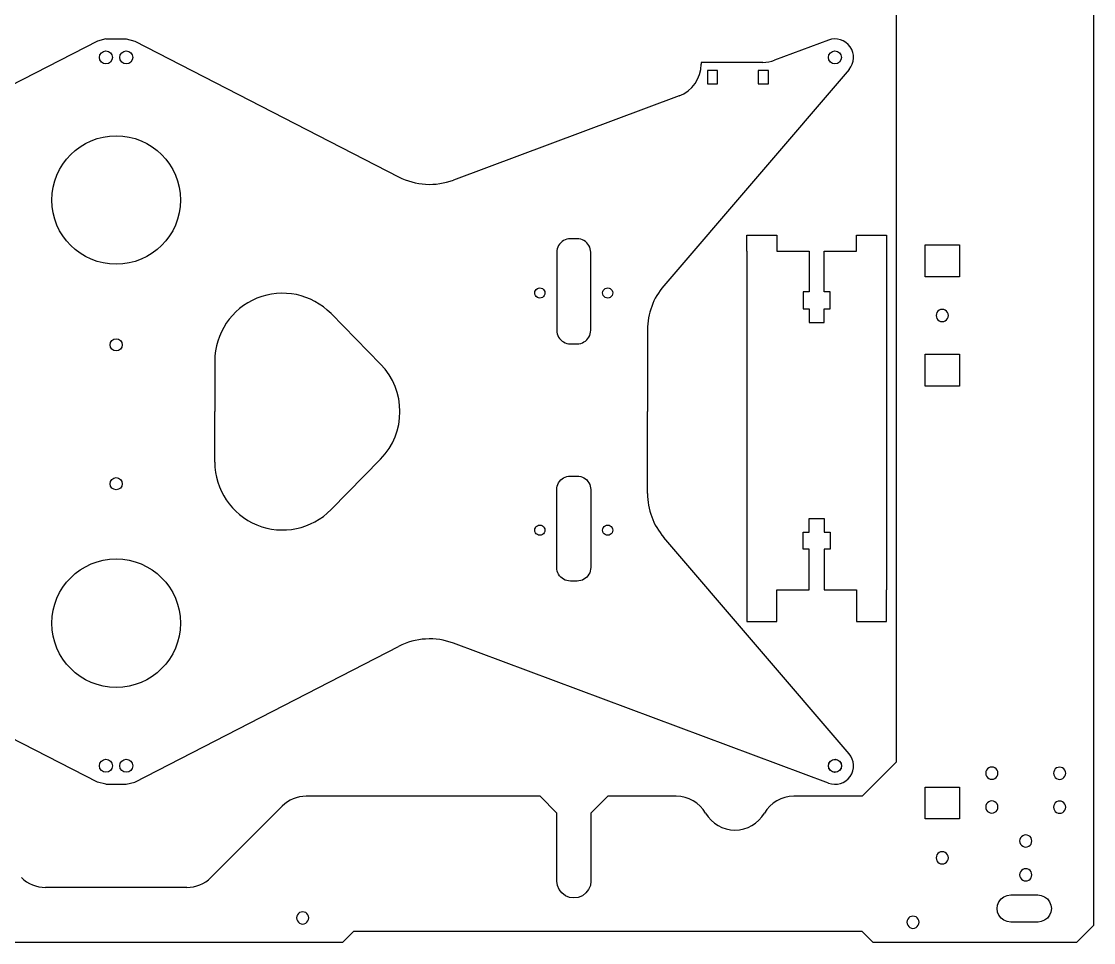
# Model space of a CAD drawing. Extents: x -100 to 476, y -1 to 902.
# Drawn here: x 160.3 to 476.5, y -1.3 to 270.5 of the extents above; entities that cross this region are included whole.
import ezdxf

# ---------------------------------------------------------------- set-up
doc = ezdxf.new("R2010")
doc.units = 0
doc.header["$LTSCALE"] = 6.734007
doc.header["$MEASUREMENT"] = 0
doc.layers.get('0').update_dxf_attribs({"linetype": 'CONTINUOUS'})
doc.layers.add('DEFAULT', color=7, linetype='CONTINUOUS')

msp = doc.modelspace()

# ---------------------------------------------------------------- linework, layer by layer
for p, q in [((182.75, 264.71), (104.94, 224.64)), ((185.25, 265.32), (182.75, 264.71)), ((185.25, 265.32), (191.24, 265.32)), ((191.24, 265.32), (193.74, 264.71)), ((193.74, 264.71), (271.55, 224.64)), ((398.34, 264.98), (382.44, 259.04)), ((404.39, 256.32), (349.75, 192.48)), ((378.94, 258.41), (360.75, 258.41)), ((360.75, 258.41), (360.75, 257.89)), ((354.24, 248.52), (287.7, 223.68)), ((374.29, 202.75), (374.29, 102.75)), ((415.39, 202.75), (415.39, 102.75)), ((251.63, 184.28), (266.23, 169.36)), ((344.94, 179.48), (344.94, 155.37)), ((217.33, 170.29), (217.33, 155.37)), ((217.33, 140.45), (217.33, 155.37)), ((344.94, 131.26), (344.94, 155.37)), ((251.63, 126.46), (266.23, 141.38)), ((404.39, 54.41), (349.75, 118.25)), ((182.75, 46.02), (104.94, 86.1)), ((193.74, 46.02), (271.55, 86.1)), ((398.34, 45.76), (287.7, 87.05)), ((408.24, 41.9), (418.24, 51.9)), ((185.25, 45.42), (182.75, 46.02)), ((185.25, 45.42), (191.24, 45.42)), ((191.24, 45.42), (193.74, 46.02)), ((313.25, 41.9), (244.29, 41.9)), ((353.43, 41.9), (333.25, 41.9)), ((408.24, 41.9), (388.07, 41.9)), ((209.11, 15), (167.39, 15)), ((254.97, -1.28), (121.53, -1.28)), ((471.49, -1.28), (411.49, -1.28))]:
    msp.add_line(p, q)
for points in [[(365.6, 252.03), (365.6, 256.03), (362.6, 256.03), (362.6, 252.03)], [(380.6, 252.03), (380.6, 256.03), (377.6, 256.03), (377.6, 252.03)]]:
    msp.add_lwpolyline(points, close=True)
for centre, radius in [((185.25, 259.87), 1.92), ((191.24, 259.87), 1.92), ((400.24, 259.87), 1.92), ((188.25, 217.79), 18.96), ((188.25, 175.09), 1.8), ((188.25, 134.1), 1.8), ((188.25, 92.95), 18.96), ((185.25, 50.87), 1.92), ((191.24, 50.87), 1.92), ((400.24, 50.86), 1.92), ((400.25, 50.87), 1.92)]:
    msp.add_circle(centre, radius)
for centre, radius, start, end in [((400.24, 259.87), 5.45, 319.4426, 110.4688), ((350.75, 257.89), 10, 290.4688, 0), ((378.94, 268.41), 10, 270, 290.4688), ((280.71, 242.42), 20, 242.75, 290.4688), ((237.33, 170.29), 20, 44.3911, 180), ((364.94, 179.48), 20, 139.4426, 180), ((251.94, 155.37), 20, 315.6089, 44.3911), ((237.33, 140.45), 20, 180, 315.6089), ((364.94, 131.26), 20, 180, 220.5574), ((280.71, 68.32), 20, 69.5312, 117.25), ((400.24, 50.87), 5.45, 249.5312, 40.5574), ((244.29, 31.9), 10, 90, 135), ((353.43, 31.9), 10, 30, 90), ((388.07, 31.9), 10, 90, 150), ((370.75, 41.9), 10, 210, 330), ((167.39, 25), 10, 225, 270), ((209.11, 25), 10, 270, 315)]:
    msp.add_arc(centre, radius, start, end)
at = {"layer": 'DEFAULT'}
for p, q in [((476.49, 480), (476.49, 3.72)), ((476.49, 480), (476.49, 3.72)), ((418.24, 440), (418.24, 51.9)), ((418.24, 440), (418.24, 51.9)), ((319.78, 205.55), (319.39, 205.2)), ((319.78, 205.55), (319.39, 205.2)), ((320.21, 205.84), (319.78, 205.55)), ((320.21, 205.84), (319.78, 205.55)), ((320.68, 206.07), (320.21, 205.84)), ((320.68, 206.07), (320.21, 205.84)), ((321.18, 206.24), (320.68, 206.07)), ((321.18, 206.24), (320.68, 206.07)), ((321.69, 206.34), (321.18, 206.24)), ((321.69, 206.34), (321.18, 206.24)), ((322.21, 206.37), (321.69, 206.34)), ((322.21, 206.37), (321.69, 206.34)), ((324.21, 206.37), (322.21, 206.37)), ((324.21, 206.37), (322.21, 206.37)), ((324.74, 206.34), (324.21, 206.37)), ((324.74, 206.34), (324.21, 206.37)), ((325.25, 206.24), (324.74, 206.34)), ((325.25, 206.24), (324.74, 206.34)), ((325.74, 206.07), (325.25, 206.24)), ((325.74, 206.07), (325.25, 206.24)), ((326.21, 205.84), (325.74, 206.07)), ((326.21, 205.84), (325.74, 206.07)), ((326.65, 205.55), (326.21, 205.84)), ((326.65, 205.55), (326.21, 205.84)), ((327.04, 205.2), (326.65, 205.55)), ((327.04, 205.2), (326.65, 205.55)), ((374.29, 202.75), (374.29, 207.38)), ((374.29, 202.75), (374.29, 207.38)), ((374.29, 207.38), (383.09, 207.38)), ((383.09, 207.38), (383.09, 202.75)), ((383.09, 207.38), (383.09, 202.75)), ((406.59, 202.75), (406.59, 207.38)), ((406.59, 202.75), (406.59, 207.38)), ((406.59, 207.38), (415.39, 207.38)), ((415.39, 207.38), (415.39, 202.75)), ((415.39, 207.38), (415.39, 202.75)), ((318.25, 202.9), (318.21, 202.37)), ((318.25, 202.9), (318.21, 202.37)), ((318.21, 202.37), (318.21, 179.37)), ((318.21, 202.37), (318.21, 179.37)), ((318.35, 203.41), (318.25, 202.9)), ((318.35, 203.41), (318.25, 202.9)), ((318.52, 203.91), (318.35, 203.41)), ((318.52, 203.91), (318.35, 203.41)), ((318.75, 204.37), (318.52, 203.91)), ((318.75, 204.37), (318.52, 203.91)), ((319.04, 204.81), (318.75, 204.37)), ((319.04, 204.81), (318.75, 204.37)), ((319.39, 205.2), (319.04, 204.81)), ((319.39, 205.2), (319.04, 204.81)), ((327.39, 204.81), (327.04, 205.2)), ((327.39, 204.81), (327.04, 205.2)), ((327.68, 204.37), (327.39, 204.81)), ((327.68, 204.37), (327.39, 204.81)), ((327.91, 203.91), (327.68, 204.37)), ((327.91, 203.91), (327.68, 204.37)), ((328.08, 203.41), (327.91, 203.91)), ((328.08, 203.41), (327.91, 203.91)), ((328.18, 202.9), (328.08, 203.41)), ((328.18, 202.9), (328.08, 203.41)), ((328.21, 202.37), (328.18, 202.9)), ((328.21, 202.37), (328.18, 202.9)), ((328.21, 179.37), (328.21, 202.37)), ((328.21, 179.37), (328.21, 202.37)), ((383.09, 202.75), (392.64, 202.75)), ((383.09, 202.75), (392.64, 202.75)), ((392.64, 202.75), (392.64, 190.75)), ((392.64, 202.75), (392.64, 190.75)), ((397.04, 190.75), (397.04, 202.75)), ((397.04, 202.75), (406.59, 202.75)), ((397.04, 190.75), (397.04, 202.75)), ((397.04, 202.75), (406.59, 202.75)), ((426.79, 195.17), (426.79, 204.57)), ((426.79, 204.57), (436.94, 204.57)), ((426.79, 195.17), (426.79, 204.57)), ((426.79, 204.57), (436.94, 204.57)), ((436.94, 204.57), (436.94, 195.17)), ((436.94, 204.57), (436.94, 195.17)), ((436.94, 195.17), (426.79, 195.17)), ((436.94, 195.17), (426.79, 195.17)), ((311.71, 190.37), (311.76, 190.76)), ((311.71, 190.37), (311.76, 190.76)), ((311.76, 189.98), (311.71, 190.37)), ((311.76, 189.98), (311.71, 190.37)), ((311.76, 190.76), (311.91, 191.12)), ((311.76, 190.76), (311.91, 191.12)), ((311.91, 189.62), (311.76, 189.98)), ((311.91, 189.62), (311.76, 189.98)), ((311.91, 191.12), (312.15, 191.43)), ((311.91, 191.12), (312.15, 191.43)), ((312.15, 191.43), (312.46, 191.67)), ((312.15, 191.43), (312.46, 191.67)), ((312.46, 191.67), (312.83, 191.82)), ((312.46, 191.67), (312.83, 191.82)), ((312.83, 191.82), (313.21, 191.87)), ((312.83, 191.82), (313.21, 191.87)), ((313.21, 191.87), (313.6, 191.82)), ((313.21, 191.87), (313.6, 191.82)), ((313.6, 191.82), (313.96, 191.67)), ((313.6, 191.82), (313.96, 191.67)), ((313.96, 191.67), (314.27, 191.43)), ((313.96, 191.67), (314.27, 191.43)), ((314.27, 191.43), (314.51, 191.12)), ((314.27, 191.43), (314.51, 191.12)), ((314.51, 191.12), (314.66, 190.76)), ((314.51, 191.12), (314.66, 190.76)), ((314.66, 189.98), (314.51, 189.62)), ((314.66, 189.98), (314.51, 189.62)), ((314.66, 190.76), (314.71, 190.37)), ((314.66, 190.76), (314.71, 190.37)), ((314.71, 190.37), (314.66, 189.98)), ((314.71, 190.37), (314.66, 189.98)), ((331.71, 190.37), (331.76, 190.76)), ((331.71, 190.37), (331.76, 190.76)), ((331.76, 189.98), (331.71, 190.37)), ((331.76, 189.98), (331.71, 190.37)), ((331.76, 190.76), (331.91, 191.12)), ((331.76, 190.76), (331.91, 191.12)), ((331.91, 189.62), (331.76, 189.98)), ((331.91, 189.62), (331.76, 189.98)), ((331.91, 191.12), (332.15, 191.43)), ((331.91, 191.12), (332.15, 191.43)), ((332.15, 191.43), (332.46, 191.67)), ((332.15, 191.43), (332.46, 191.67)), ((332.46, 191.67), (332.83, 191.82)), ((332.46, 191.67), (332.83, 191.82)), ((332.83, 191.82), (333.21, 191.87)), ((332.83, 191.82), (333.21, 191.87)), ((333.21, 191.87), (333.6, 191.82)), ((333.21, 191.87), (333.6, 191.82)), ((333.6, 191.82), (333.96, 191.67)), ((333.6, 191.82), (333.96, 191.67)), ((333.96, 191.67), (334.27, 191.43)), ((333.96, 191.67), (334.27, 191.43)), ((334.27, 191.43), (334.51, 191.12)), ((334.27, 191.43), (334.51, 191.12)), ((334.51, 191.12), (334.66, 190.76)), ((334.51, 191.12), (334.66, 190.76)), ((334.66, 189.98), (334.51, 189.62)), ((334.66, 189.98), (334.51, 189.62)), ((334.66, 190.76), (334.71, 190.37)), ((334.66, 190.76), (334.71, 190.37)), ((334.71, 190.37), (334.66, 189.98)), ((334.71, 190.37), (334.66, 189.98)), ((392.64, 190.75), (390.84, 190.75)), ((390.84, 190.75), (390.84, 185.65)), ((392.64, 190.75), (390.84, 190.75)), ((390.84, 190.75), (390.84, 185.65)), ((398.84, 190.75), (397.04, 190.75)), ((398.84, 190.75), (397.04, 190.75)), ((398.84, 185.65), (398.84, 190.75)), ((398.84, 185.65), (398.84, 190.75)), ((312.15, 189.31), (311.91, 189.62)), ((312.15, 189.31), (311.91, 189.62)), ((312.46, 189.07), (312.15, 189.31)), ((312.46, 189.07), (312.15, 189.31)), ((312.83, 188.92), (312.46, 189.07)), ((312.83, 188.92), (312.46, 189.07)), ((313.21, 188.87), (312.83, 188.92)), ((313.21, 188.87), (312.83, 188.92)), ((313.6, 188.92), (313.21, 188.87)), ((313.6, 188.92), (313.21, 188.87)), ((313.96, 189.07), (313.6, 188.92)), ((313.96, 189.07), (313.6, 188.92)), ((314.27, 189.31), (313.96, 189.07)), ((314.27, 189.31), (313.96, 189.07)), ((314.51, 189.62), (314.27, 189.31)), ((314.51, 189.62), (314.27, 189.31)), ((332.15, 189.31), (331.91, 189.62)), ((332.15, 189.31), (331.91, 189.62)), ((332.46, 189.07), (332.15, 189.31)), ((332.46, 189.07), (332.15, 189.31)), ((332.83, 188.92), (332.46, 189.07)), ((332.83, 188.92), (332.46, 189.07)), ((333.21, 188.87), (332.83, 188.92)), ((333.21, 188.87), (332.83, 188.92)), ((333.6, 188.92), (333.21, 188.87)), ((333.6, 188.92), (333.21, 188.87)), ((333.96, 189.07), (333.6, 188.92)), ((333.96, 189.07), (333.6, 188.92)), ((334.27, 189.31), (333.96, 189.07)), ((334.27, 189.31), (333.96, 189.07)), ((334.51, 189.62), (334.27, 189.31)), ((334.51, 189.62), (334.27, 189.31)), ((390.84, 185.65), (392.64, 185.65)), ((390.84, 185.65), (392.64, 185.65)), ((392.64, 185.65), (392.64, 181.65)), ((392.64, 185.65), (392.64, 181.65)), ((397.04, 181.65), (397.04, 185.65)), ((397.04, 185.65), (398.84, 185.65)), ((397.04, 181.65), (397.04, 185.65)), ((397.04, 185.65), (398.84, 185.65)), ((430.13, 184.19), (430.07, 183.72)), ((430.13, 184.19), (430.07, 183.72)), ((430.07, 183.72), (430.13, 183.26)), ((430.07, 183.72), (430.13, 183.26)), ((430.31, 184.62), (430.13, 184.19)), ((430.31, 184.62), (430.13, 184.19)), ((430.59, 185), (430.31, 184.62)), ((430.59, 185), (430.31, 184.62)), ((430.97, 185.28), (430.59, 185)), ((430.97, 185.28), (430.59, 185)), ((431.4, 185.46), (430.97, 185.28)), ((431.4, 185.46), (430.97, 185.28)), ((431.87, 185.52), (431.4, 185.46)), ((431.87, 185.52), (431.4, 185.46)), ((432.33, 185.46), (431.87, 185.52)), ((432.33, 185.46), (431.87, 185.52)), ((432.77, 185.28), (432.33, 185.46)), ((432.77, 185.28), (432.33, 185.46)), ((433.14, 185), (432.77, 185.28)), ((433.14, 185), (432.77, 185.28)), ((433.42, 184.62), (433.14, 185)), ((433.42, 184.62), (433.14, 185)), ((433.6, 184.19), (433.42, 184.62)), ((433.6, 184.19), (433.42, 184.62)), ((433.67, 183.72), (433.6, 184.19)), ((433.67, 183.72), (433.6, 184.19)), ((433.6, 183.26), (433.67, 183.72)), ((433.6, 183.26), (433.67, 183.72)), ((392.64, 181.65), (397.04, 181.65)), ((392.64, 181.65), (397.04, 181.65)), ((430.13, 183.26), (430.31, 182.82)), ((430.13, 183.26), (430.31, 182.82)), ((430.31, 182.82), (430.59, 182.45)), ((430.31, 182.82), (430.59, 182.45)), ((430.59, 182.45), (430.97, 182.17)), ((430.59, 182.45), (430.97, 182.17)), ((430.97, 182.17), (431.4, 181.99)), ((430.97, 182.17), (431.4, 181.99)), ((431.4, 181.99), (431.87, 181.92)), ((431.4, 181.99), (431.87, 181.92)), ((431.87, 181.92), (432.33, 181.99)), ((431.87, 181.92), (432.33, 181.99)), ((432.33, 181.99), (432.77, 182.17)), ((432.33, 181.99), (432.77, 182.17)), ((432.77, 182.17), (433.14, 182.45)), ((432.77, 182.17), (433.14, 182.45)), ((433.14, 182.45), (433.43, 182.82)), ((433.14, 182.45), (433.43, 182.82)), ((433.43, 182.82), (433.6, 183.26)), ((433.43, 182.82), (433.6, 183.26)), ((318.21, 179.37), (318.25, 178.85)), ((318.21, 179.37), (318.25, 178.85)), ((318.25, 178.85), (318.35, 178.34)), ((318.25, 178.85), (318.35, 178.34)), ((318.35, 178.34), (318.52, 177.84)), ((318.35, 178.34), (318.52, 177.84)), ((318.52, 177.84), (318.75, 177.37)), ((318.52, 177.84), (318.75, 177.37)), ((318.75, 177.37), (319.04, 176.94)), ((318.75, 177.37), (319.04, 176.94)), ((327.39, 176.94), (327.68, 177.37)), ((327.39, 176.94), (327.68, 177.37)), ((327.68, 177.37), (327.91, 177.84)), ((327.68, 177.37), (327.91, 177.84)), ((327.91, 177.84), (328.08, 178.34)), ((327.91, 177.84), (328.08, 178.34)), ((328.08, 178.34), (328.18, 178.85)), ((328.08, 178.34), (328.18, 178.85)), ((328.18, 178.85), (328.21, 179.37)), ((328.18, 178.85), (328.21, 179.37)), ((319.04, 176.94), (319.39, 176.55)), ((319.04, 176.94), (319.39, 176.55)), ((319.39, 176.55), (319.78, 176.2)), ((319.39, 176.55), (319.78, 176.2)), ((319.78, 176.2), (320.21, 175.91)), ((319.78, 176.2), (320.21, 175.91)), ((320.21, 175.91), (320.68, 175.68)), ((320.21, 175.91), (320.68, 175.68)), ((320.68, 175.68), (321.18, 175.51)), ((320.68, 175.68), (321.18, 175.51)), ((321.18, 175.51), (321.69, 175.41)), ((321.18, 175.51), (321.69, 175.41)), ((321.69, 175.41), (322.21, 175.37)), ((321.69, 175.41), (322.21, 175.37)), ((322.21, 175.37), (324.21, 175.37)), ((322.21, 175.37), (324.21, 175.37)), ((324.21, 175.37), (324.74, 175.41)), ((324.21, 175.37), (324.74, 175.41)), ((324.74, 175.41), (325.25, 175.51)), ((324.74, 175.41), (325.25, 175.51)), ((325.25, 175.51), (325.74, 175.68)), ((325.25, 175.51), (325.74, 175.68)), ((325.74, 175.68), (326.21, 175.91)), ((325.74, 175.68), (326.21, 175.91)), ((326.21, 175.91), (326.65, 176.2)), ((326.21, 175.91), (326.65, 176.2)), ((326.65, 176.2), (327.04, 176.55)), ((326.65, 176.2), (327.04, 176.55)), ((327.04, 176.55), (327.39, 176.94)), ((327.04, 176.55), (327.39, 176.94)), ((426.79, 162.88), (426.79, 172.28)), ((426.79, 172.28), (436.94, 172.28)), ((426.79, 162.88), (426.79, 172.28)), ((426.79, 172.28), (436.94, 172.28)), ((436.94, 172.28), (436.94, 162.87)), ((436.94, 172.28), (436.94, 162.87)), ((436.94, 162.87), (426.79, 162.88)), ((436.94, 162.87), (426.79, 162.88)), ((320.21, 135.83), (320.68, 136.06)), ((320.21, 135.83), (320.68, 136.06)), ((320.68, 136.06), (321.18, 136.23)), ((320.68, 136.06), (321.18, 136.23)), ((321.18, 136.23), (321.69, 136.33)), ((321.18, 136.23), (321.69, 136.33)), ((321.69, 136.33), (322.21, 136.37)), ((321.69, 136.33), (322.21, 136.37)), ((322.21, 136.37), (324.21, 136.37)), ((322.21, 136.37), (324.21, 136.37)), ((324.21, 136.37), (324.74, 136.33)), ((324.21, 136.37), (324.74, 136.33)), ((324.74, 136.33), (325.25, 136.23)), ((324.74, 136.33), (325.25, 136.23)), ((325.25, 136.23), (325.74, 136.06)), ((325.25, 136.23), (325.74, 136.06)), ((325.74, 136.06), (326.21, 135.83)), ((325.74, 136.06), (326.21, 135.83)), ((318.21, 132.37), (318.25, 132.89)), ((318.21, 132.37), (318.25, 132.89)), ((318.25, 132.89), (318.35, 133.4)), ((318.25, 132.89), (318.35, 133.4)), ((318.35, 133.4), (318.52, 133.9)), ((318.35, 133.4), (318.52, 133.9)), ((318.52, 133.9), (318.75, 134.37)), ((318.52, 133.9), (318.75, 134.37)), ((318.75, 134.37), (319.04, 134.8)), ((318.75, 134.37), (319.04, 134.8)), ((319.04, 134.8), (319.39, 135.2)), ((319.04, 134.8), (319.39, 135.2)), ((319.39, 135.2), (319.78, 135.54)), ((319.39, 135.2), (319.78, 135.54)), ((319.78, 135.54), (320.21, 135.83)), ((319.78, 135.54), (320.21, 135.83)), ((326.21, 135.83), (326.65, 135.54)), ((326.21, 135.83), (326.65, 135.54)), ((326.65, 135.54), (327.04, 135.2)), ((326.65, 135.54), (327.04, 135.2)), ((327.04, 135.2), (327.39, 134.8)), ((327.04, 135.2), (327.39, 134.8)), ((327.39, 134.8), (327.68, 134.37)), ((327.39, 134.8), (327.68, 134.37)), ((327.68, 134.37), (327.91, 133.9)), ((327.68, 134.37), (327.91, 133.9)), ((327.91, 133.9), (328.08, 133.4)), ((327.91, 133.9), (328.08, 133.4)), ((328.08, 133.4), (328.18, 132.89)), ((328.08, 133.4), (328.18, 132.89)), ((328.18, 132.89), (328.21, 132.37)), ((328.18, 132.89), (328.21, 132.37)), ((318.21, 109.37), (318.21, 132.37)), ((318.21, 109.37), (318.21, 132.37)), ((328.21, 132.37), (328.21, 109.37)), ((328.21, 132.37), (328.21, 109.37)), ((392.64, 119.85), (392.64, 123.85)), ((392.64, 123.85), (397.04, 123.85)), ((392.64, 119.85), (392.64, 123.85)), ((392.64, 123.85), (397.04, 123.85)), ((397.04, 123.85), (397.04, 119.85)), ((397.04, 123.85), (397.04, 119.85)), ((311.71, 120.37), (311.76, 120.76)), ((311.71, 120.37), (311.76, 120.76)), ((311.76, 119.98), (311.71, 120.37)), ((311.76, 119.98), (311.71, 120.37)), ((311.76, 120.76), (311.91, 121.12)), ((311.76, 120.76), (311.91, 121.12)), ((311.91, 121.12), (312.15, 121.43)), ((311.91, 121.12), (312.15, 121.43)), ((312.15, 121.43), (312.46, 121.67)), ((312.15, 121.43), (312.46, 121.67)), ((312.46, 121.67), (312.83, 121.82)), ((312.46, 121.67), (312.83, 121.82)), ((312.83, 121.82), (313.21, 121.87)), ((312.83, 121.82), (313.21, 121.87)), ((313.21, 121.87), (313.6, 121.82)), ((313.21, 121.87), (313.6, 121.82)), ((313.6, 121.82), (313.96, 121.67)), ((313.6, 121.82), (313.96, 121.67)), ((313.96, 121.67), (314.27, 121.43)), ((313.96, 121.67), (314.27, 121.43)), ((314.27, 121.43), (314.51, 121.12)), ((314.27, 121.43), (314.51, 121.12)), ((314.51, 121.12), (314.66, 120.76)), ((314.51, 121.12), (314.66, 120.76)), ((314.66, 120.76), (314.71, 120.37)), ((314.66, 120.76), (314.71, 120.37)), ((314.71, 120.37), (314.66, 119.98)), ((314.71, 120.37), (314.66, 119.98)), ((331.71, 120.37), (331.76, 120.76)), ((331.71, 120.37), (331.76, 120.76)), ((331.76, 119.98), (331.71, 120.37)), ((331.76, 119.98), (331.71, 120.37)), ((331.76, 120.76), (331.91, 121.12)), ((331.76, 120.76), (331.91, 121.12)), ((331.91, 121.12), (332.15, 121.43)), ((331.91, 121.12), (332.15, 121.43)), ((332.15, 121.43), (332.46, 121.67)), ((332.15, 121.43), (332.46, 121.67)), ((332.46, 121.67), (332.83, 121.82)), ((332.46, 121.67), (332.83, 121.82)), ((332.83, 121.82), (333.21, 121.87)), ((332.83, 121.82), (333.21, 121.87)), ((333.21, 121.87), (333.6, 121.82)), ((333.21, 121.87), (333.6, 121.82)), ((333.6, 121.82), (333.96, 121.67)), ((333.6, 121.82), (333.96, 121.67)), ((333.96, 121.67), (334.27, 121.43)), ((333.96, 121.67), (334.27, 121.43)), ((334.27, 121.43), (334.51, 121.12)), ((334.27, 121.43), (334.51, 121.12)), ((334.51, 121.12), (334.66, 120.76)), ((334.51, 121.12), (334.66, 120.76)), ((334.66, 120.76), (334.71, 120.37)), ((334.66, 120.76), (334.71, 120.37)), ((334.71, 120.37), (334.66, 119.98)), ((334.71, 120.37), (334.66, 119.98)), ((311.91, 119.62), (311.76, 119.98)), ((311.91, 119.62), (311.76, 119.98)), ((312.15, 119.31), (311.91, 119.62)), ((312.15, 119.31), (311.91, 119.62)), ((312.46, 119.07), (312.15, 119.31)), ((312.46, 119.07), (312.15, 119.31)), ((312.83, 118.92), (312.46, 119.07)), ((312.83, 118.92), (312.46, 119.07)), ((313.21, 118.87), (312.83, 118.92)), ((313.21, 118.87), (312.83, 118.92)), ((313.6, 118.92), (313.21, 118.87)), ((313.6, 118.92), (313.21, 118.87)), ((313.96, 119.07), (313.6, 118.92)), ((313.96, 119.07), (313.6, 118.92)), ((314.27, 119.31), (313.96, 119.07)), ((314.27, 119.31), (313.96, 119.07)), ((314.51, 119.62), (314.27, 119.31)), ((314.51, 119.62), (314.27, 119.31)), ((314.66, 119.98), (314.51, 119.62)), ((314.66, 119.98), (314.51, 119.62)), ((331.91, 119.62), (331.76, 119.98)), ((331.91, 119.62), (331.76, 119.98)), ((332.15, 119.31), (331.91, 119.62)), ((332.15, 119.31), (331.91, 119.62)), ((332.46, 119.07), (332.15, 119.31)), ((332.46, 119.07), (332.15, 119.31)), ((332.83, 118.92), (332.46, 119.07)), ((332.83, 118.92), (332.46, 119.07)), ((333.21, 118.87), (332.83, 118.92)), ((333.21, 118.87), (332.83, 118.92)), ((333.6, 118.92), (333.21, 118.87)), ((333.6, 118.92), (333.21, 118.87)), ((333.96, 119.07), (333.6, 118.92)), ((333.96, 119.07), (333.6, 118.92)), ((334.27, 119.31), (333.96, 119.07)), ((334.27, 119.31), (333.96, 119.07)), ((334.51, 119.62), (334.27, 119.31)), ((334.51, 119.62), (334.27, 119.31)), ((334.66, 119.98), (334.51, 119.62)), ((334.66, 119.98), (334.51, 119.62)), ((390.84, 114.75), (390.84, 119.85)), ((390.84, 119.85), (392.64, 119.85)), ((390.84, 114.75), (390.84, 119.85)), ((390.84, 119.85), (392.64, 119.85)), ((397.04, 119.85), (398.84, 119.85)), ((397.04, 119.85), (398.84, 119.85)), ((398.84, 119.85), (398.84, 114.75)), ((398.84, 119.85), (398.84, 114.75)), ((392.64, 114.75), (390.84, 114.75)), ((392.64, 114.75), (390.84, 114.75)), ((392.64, 102.75), (392.64, 114.75)), ((392.64, 102.75), (392.64, 114.75)), ((398.84, 114.75), (397.04, 114.75)), ((397.04, 114.75), (397.04, 102.75)), ((398.84, 114.75), (397.04, 114.75)), ((397.04, 114.75), (397.04, 102.75)), ((318.25, 108.85), (318.21, 109.37)), ((318.25, 108.85), (318.21, 109.37)), ((318.35, 108.33), (318.25, 108.85)), ((318.35, 108.33), (318.25, 108.85)), ((318.52, 107.84), (318.35, 108.33)), ((318.52, 107.84), (318.35, 108.33)), ((318.75, 107.37), (318.52, 107.84)), ((318.75, 107.37), (318.52, 107.84)), ((327.91, 107.84), (327.68, 107.37)), ((327.91, 107.84), (327.68, 107.37)), ((328.08, 108.33), (327.91, 107.84)), ((328.08, 108.33), (327.91, 107.84)), ((328.18, 108.85), (328.08, 108.33)), ((328.18, 108.85), (328.08, 108.33)), ((328.21, 109.37), (328.18, 108.85)), ((328.21, 109.37), (328.18, 108.85)), ((319.04, 106.93), (318.75, 107.37)), ((319.04, 106.93), (318.75, 107.37)), ((319.39, 106.54), (319.04, 106.93)), ((319.39, 106.54), (319.04, 106.93)), ((319.78, 106.19), (319.39, 106.54)), ((319.78, 106.19), (319.39, 106.54)), ((320.21, 105.9), (319.78, 106.19)), ((320.21, 105.9), (319.78, 106.19)), ((320.68, 105.67), (320.21, 105.9)), ((320.68, 105.67), (320.21, 105.9)), ((321.18, 105.5), (320.68, 105.67)), ((321.18, 105.5), (320.68, 105.67)), ((321.69, 105.4), (321.18, 105.5)), ((321.69, 105.4), (321.18, 105.5)), ((322.21, 105.37), (321.69, 105.4)), ((322.21, 105.37), (321.69, 105.4)), ((324.21, 105.37), (322.21, 105.37)), ((324.21, 105.37), (322.21, 105.37)), ((324.74, 105.4), (324.21, 105.37)), ((324.74, 105.4), (324.21, 105.37)), ((325.25, 105.5), (324.74, 105.4)), ((325.25, 105.5), (324.74, 105.4)), ((325.74, 105.67), (325.25, 105.5)), ((325.74, 105.67), (325.25, 105.5)), ((326.21, 105.9), (325.74, 105.67)), ((326.21, 105.9), (325.74, 105.67)), ((326.65, 106.19), (326.21, 105.9)), ((326.65, 106.19), (326.21, 105.9)), ((327.04, 106.54), (326.65, 106.19)), ((327.04, 106.54), (326.65, 106.19)), ((327.39, 106.93), (327.04, 106.54)), ((327.39, 106.93), (327.04, 106.54)), ((327.68, 107.37), (327.39, 106.93)), ((327.68, 107.37), (327.39, 106.93)), ((374.29, 102.75), (374.29, 93.4)), ((374.29, 102.75), (374.29, 93.4)), ((383.09, 93.4), (383.09, 102.75)), ((383.09, 102.75), (392.64, 102.75)), ((383.09, 93.4), (383.09, 102.75)), ((383.09, 102.75), (392.64, 102.75)), ((397.04, 102.75), (406.59, 102.75)), ((397.04, 102.75), (406.59, 102.75)), ((406.59, 102.75), (406.59, 93.4)), ((406.59, 102.75), (406.59, 93.4)), ((415.39, 93.4), (415.39, 102.75)), ((415.39, 93.4), (415.39, 102.75)), ((374.29, 93.4), (383.09, 93.4)), ((374.29, 93.4), (383.09, 93.4)), ((406.59, 93.4), (415.39, 93.4)), ((406.59, 93.4), (415.39, 93.4)), ((444.77, 49.18), (444.71, 48.72)), ((444.77, 49.18), (444.71, 48.72)), ((444.71, 48.72), (444.77, 48.25)), ((444.71, 48.72), (444.77, 48.25)), ((444.95, 49.62), (444.77, 49.18)), ((444.95, 49.62), (444.77, 49.18)), ((444.77, 48.25), (444.95, 47.82)), ((444.77, 48.25), (444.95, 47.82)), ((445.23, 49.99), (444.95, 49.62)), ((445.23, 49.99), (444.95, 49.62)), ((444.95, 47.82), (445.23, 47.44)), ((444.95, 47.82), (445.23, 47.44)), ((445.61, 50.27), (445.23, 49.99)), ((445.61, 50.27), (445.23, 49.99)), ((445.23, 47.44), (445.61, 47.16)), ((445.23, 47.44), (445.61, 47.16)), ((446.04, 50.45), (445.61, 50.27)), ((446.04, 50.45), (445.61, 50.27)), ((446.51, 50.52), (446.04, 50.45)), ((446.51, 50.52), (446.04, 50.45)), ((446.97, 50.45), (446.51, 50.52)), ((446.97, 50.45), (446.51, 50.52)), ((447.41, 50.27), (446.97, 50.45)), ((447.41, 50.27), (446.97, 50.45)), ((447.78, 49.99), (447.41, 50.27)), ((447.78, 49.99), (447.41, 50.27)), ((447.41, 47.16), (447.78, 47.44)), ((447.41, 47.16), (447.78, 47.44)), ((448.06, 49.62), (447.78, 49.99)), ((448.06, 49.62), (447.78, 49.99)), ((447.78, 47.44), (448.07, 47.82)), ((447.78, 47.44), (448.07, 47.82)), ((448.24, 49.18), (448.06, 49.62)), ((448.24, 49.18), (448.06, 49.62)), ((448.07, 47.82), (448.24, 48.25)), ((448.07, 47.82), (448.24, 48.25)), ((448.31, 48.72), (448.24, 49.18)), ((448.31, 48.72), (448.24, 49.18)), ((448.24, 48.25), (448.31, 48.72)), ((448.24, 48.25), (448.31, 48.72)), ((464.75, 49.14), (464.68, 48.67)), ((464.75, 49.14), (464.68, 48.67)), ((464.68, 48.67), (464.75, 48.21)), ((464.68, 48.67), (464.75, 48.21)), ((464.93, 49.57), (464.75, 49.14)), ((464.93, 49.57), (464.75, 49.14)), ((464.75, 48.21), (464.93, 47.77)), ((464.75, 48.21), (464.93, 47.77)), ((465.21, 49.94), (464.93, 49.57)), ((465.21, 49.94), (464.93, 49.57)), ((464.93, 47.77), (465.21, 47.4)), ((464.93, 47.77), (465.21, 47.4)), ((465.58, 50.23), (465.21, 49.94)), ((465.58, 50.23), (465.21, 49.94)), ((466.02, 50.41), (465.58, 50.23)), ((466.02, 50.41), (465.58, 50.23)), ((466.48, 50.47), (466.02, 50.41)), ((466.48, 50.47), (466.02, 50.41)), ((466.95, 50.41), (466.48, 50.47)), ((466.95, 50.41), (466.48, 50.47)), ((467.38, 50.23), (466.95, 50.41)), ((467.38, 50.23), (466.95, 50.41)), ((467.76, 49.94), (467.38, 50.23)), ((467.76, 49.94), (467.38, 50.23)), ((468.04, 49.57), (467.76, 49.94)), ((468.04, 49.57), (467.76, 49.94)), ((467.76, 47.4), (468.04, 47.77)), ((467.76, 47.4), (468.04, 47.77)), ((468.22, 49.14), (468.04, 49.57)), ((468.22, 49.14), (468.04, 49.57)), ((468.04, 47.77), (468.22, 48.21)), ((468.04, 47.77), (468.22, 48.21)), ((468.28, 48.67), (468.22, 49.14)), ((468.28, 48.67), (468.22, 49.14)), ((468.22, 48.21), (468.28, 48.67)), ((468.22, 48.21), (468.28, 48.67)), ((426.79, 35.2), (426.79, 44.6)), ((426.79, 44.6), (436.94, 44.6)), ((426.79, 35.2), (426.79, 44.6)), ((426.79, 44.6), (436.94, 44.6)), ((436.94, 44.6), (436.94, 35.2)), ((436.94, 44.6), (436.94, 35.2)), ((445.61, 47.16), (446.04, 46.98)), ((445.61, 47.16), (446.04, 46.98)), ((446.04, 46.98), (446.51, 46.92)), ((446.04, 46.98), (446.51, 46.92)), ((446.51, 46.92), (446.97, 46.98)), ((446.51, 46.92), (446.97, 46.98)), ((446.97, 46.98), (447.41, 47.16)), ((446.97, 46.98), (447.41, 47.16)), ((465.21, 47.4), (465.59, 47.11)), ((465.21, 47.4), (465.59, 47.11)), ((465.59, 47.11), (466.02, 46.93)), ((465.59, 47.11), (466.02, 46.93)), ((466.02, 46.93), (466.49, 46.87)), ((466.02, 46.93), (466.49, 46.87)), ((466.49, 46.87), (466.95, 46.93)), ((466.49, 46.87), (466.95, 46.93)), ((466.95, 46.93), (467.39, 47.11)), ((466.95, 46.93), (467.39, 47.11)), ((467.39, 47.11), (467.76, 47.4)), ((467.39, 47.11), (467.76, 47.4)), ((318.25, 36.9), (313.25, 41.9)), ((318.25, 36.9), (313.25, 41.9)), ((333.25, 41.9), (328.25, 36.9)), ((333.25, 41.9), (328.25, 36.9)), ((237.22, 38.97), (216.18, 17.93)), ((444.77, 39.18), (444.71, 38.72)), ((444.77, 39.18), (444.71, 38.72)), ((444.71, 38.72), (444.77, 38.25)), ((444.71, 38.72), (444.77, 38.25)), ((444.95, 39.62), (444.77, 39.18)), ((444.95, 39.62), (444.77, 39.18)), ((444.77, 38.25), (444.95, 37.82)), ((444.77, 38.25), (444.95, 37.82)), ((445.23, 39.99), (444.95, 39.62)), ((445.23, 39.99), (444.95, 39.62)), ((445.61, 40.27), (445.23, 39.99)), ((445.61, 40.27), (445.23, 39.99)), ((446.04, 40.45), (445.61, 40.27)), ((446.04, 40.45), (445.61, 40.27)), ((446.51, 40.52), (446.04, 40.45)), ((446.51, 40.52), (446.04, 40.45)), ((446.97, 40.45), (446.51, 40.52)), ((446.97, 40.45), (446.51, 40.52)), ((447.41, 40.27), (446.97, 40.45)), ((447.41, 40.27), (446.97, 40.45)), ((447.78, 39.99), (447.41, 40.27)), ((447.78, 39.99), (447.41, 40.27)), ((448.06, 39.62), (447.78, 39.99)), ((448.06, 39.62), (447.78, 39.99)), ((448.24, 39.18), (448.06, 39.62)), ((448.24, 39.18), (448.06, 39.62)), ((448.07, 37.82), (448.24, 38.25)), ((448.07, 37.82), (448.24, 38.25)), ((448.31, 38.72), (448.24, 39.18)), ((448.31, 38.72), (448.24, 39.18)), ((448.24, 38.25), (448.31, 38.72)), ((448.24, 38.25), (448.31, 38.72)), ((464.75, 39.14), (464.68, 38.67)), ((464.75, 39.14), (464.68, 38.67)), ((464.68, 38.67), (464.75, 38.21)), ((464.68, 38.67), (464.75, 38.21)), ((464.93, 39.57), (464.75, 39.14)), ((464.93, 39.57), (464.75, 39.14)), ((464.75, 38.21), (464.93, 37.77)), ((464.75, 38.21), (464.93, 37.77)), ((465.21, 39.94), (464.93, 39.57)), ((465.21, 39.94), (464.93, 39.57)), ((465.58, 40.23), (465.21, 39.94)), ((465.58, 40.23), (465.21, 39.94)), ((466.02, 40.41), (465.58, 40.23)), ((466.02, 40.41), (465.58, 40.23)), ((466.48, 40.47), (466.02, 40.41)), ((466.48, 40.47), (466.02, 40.41)), ((466.95, 40.41), (466.48, 40.47)), ((466.95, 40.41), (466.48, 40.47)), ((467.38, 40.23), (466.95, 40.41)), ((467.38, 40.23), (466.95, 40.41)), ((467.76, 39.94), (467.38, 40.23)), ((467.76, 39.94), (467.38, 40.23)), ((468.04, 39.57), (467.76, 39.94)), ((468.04, 39.57), (467.76, 39.94)), ((468.22, 39.14), (468.04, 39.57)), ((468.22, 39.14), (468.04, 39.57)), ((468.04, 37.77), (468.22, 38.21)), ((468.04, 37.77), (468.22, 38.21)), ((468.28, 38.67), (468.22, 39.14)), ((468.28, 38.67), (468.22, 39.14)), ((468.22, 38.21), (468.28, 38.67)), ((468.22, 38.21), (468.28, 38.67)), ((318.25, 16.84), (318.25, 36.9)), ((318.25, 16.84), (318.25, 36.9)), ((328.25, 36.9), (328.25, 21.84)), ((328.25, 36.9), (328.25, 16.84)), ((436.94, 35.2), (426.79, 35.2)), ((436.94, 35.2), (426.79, 35.2)), ((444.95, 37.82), (445.23, 37.44)), ((444.95, 37.82), (445.23, 37.44)), ((445.23, 37.44), (445.61, 37.16)), ((445.23, 37.44), (445.61, 37.16)), ((445.61, 37.16), (446.04, 36.98)), ((445.61, 37.16), (446.04, 36.98)), ((446.04, 36.98), (446.51, 36.92)), ((446.04, 36.98), (446.51, 36.92)), ((446.51, 36.92), (446.97, 36.98)), ((446.51, 36.92), (446.97, 36.98)), ((446.97, 36.98), (447.41, 37.16)), ((446.97, 36.98), (447.41, 37.16)), ((447.41, 37.16), (447.78, 37.44)), ((447.41, 37.16), (447.78, 37.44)), ((447.78, 37.44), (448.07, 37.82)), ((447.78, 37.44), (448.07, 37.82)), ((464.93, 37.77), (465.21, 37.4)), ((464.93, 37.77), (465.21, 37.4)), ((465.21, 37.4), (465.59, 37.11)), ((465.21, 37.4), (465.59, 37.11)), ((465.59, 37.11), (466.02, 36.93)), ((465.59, 37.11), (466.02, 36.93)), ((466.02, 36.93), (466.49, 36.87)), ((466.02, 36.93), (466.49, 36.87)), ((466.49, 36.87), (466.95, 36.93)), ((466.49, 36.87), (466.95, 36.93)), ((466.95, 36.93), (467.39, 37.11)), ((466.95, 36.93), (467.39, 37.11)), ((467.39, 37.11), (467.76, 37.4)), ((467.39, 37.11), (467.76, 37.4)), ((467.76, 37.4), (468.04, 37.77)), ((467.76, 37.4), (468.04, 37.77)), ((454.76, 29.16), (454.7, 28.69)), ((454.76, 29.16), (454.7, 28.69)), ((454.7, 28.69), (454.76, 28.23)), ((454.7, 28.69), (454.76, 28.23)), ((454.94, 29.59), (454.76, 29.16)), ((454.94, 29.59), (454.76, 29.16)), ((455.22, 29.96), (454.94, 29.59)), ((455.22, 29.96), (454.94, 29.59)), ((455.6, 30.25), (455.22, 29.96)), ((455.6, 30.25), (455.22, 29.96)), ((456.03, 30.43), (455.6, 30.25)), ((456.03, 30.43), (455.6, 30.25)), ((456.5, 30.49), (456.03, 30.43)), ((456.5, 30.49), (456.03, 30.43)), ((456.96, 30.43), (456.5, 30.49)), ((456.96, 30.43), (456.5, 30.49)), ((457.4, 30.25), (456.96, 30.43)), ((457.4, 30.25), (456.96, 30.43)), ((457.77, 29.97), (457.4, 30.25)), ((457.77, 29.97), (457.4, 30.25)), ((458.05, 29.59), (457.77, 29.97)), ((458.05, 29.59), (457.77, 29.97)), ((458.23, 29.16), (458.05, 29.59)), ((458.23, 29.16), (458.05, 29.59)), ((458.3, 28.69), (458.23, 29.16)), ((458.3, 28.69), (458.23, 29.16)), ((458.23, 28.23), (458.3, 28.69)), ((458.23, 28.23), (458.3, 28.69)), ((431.4, 25.46), (430.97, 25.28)), ((431.4, 25.46), (430.97, 25.28)), ((431.87, 25.52), (431.4, 25.46)), ((431.87, 25.52), (431.4, 25.46)), ((432.33, 25.46), (431.87, 25.52)), ((432.33, 25.46), (431.87, 25.52)), ((432.77, 25.28), (432.33, 25.46)), ((432.77, 25.28), (432.33, 25.46)), ((454.76, 28.23), (454.94, 27.79)), ((454.76, 28.23), (454.94, 27.79)), ((454.94, 27.79), (455.22, 27.42)), ((454.94, 27.79), (455.22, 27.42)), ((455.22, 27.42), (455.6, 27.13)), ((455.22, 27.42), (455.6, 27.13)), ((455.6, 27.13), (456.03, 26.95)), ((455.6, 27.13), (456.03, 26.95)), ((456.03, 26.95), (456.5, 26.89)), ((456.03, 26.95), (456.5, 26.89)), ((456.5, 26.89), (456.96, 26.95)), ((456.5, 26.89), (456.96, 26.95)), ((456.96, 26.95), (457.4, 27.13)), ((456.96, 26.95), (457.4, 27.13)), ((457.4, 27.13), (457.77, 27.42)), ((457.4, 27.13), (457.77, 27.42)), ((457.77, 27.42), (458.05, 27.79)), ((457.77, 27.42), (458.05, 27.79)), ((458.05, 27.79), (458.23, 28.23)), ((458.05, 27.79), (458.23, 28.23)), ((430.13, 24.19), (430.07, 23.72)), ((430.13, 24.19), (430.07, 23.72)), ((430.07, 23.72), (430.13, 23.26)), ((430.07, 23.72), (430.13, 23.26)), ((430.31, 24.62), (430.13, 24.19)), ((430.31, 24.62), (430.13, 24.19)), ((430.13, 23.26), (430.31, 22.83)), ((430.13, 23.26), (430.31, 22.83)), ((430.59, 25), (430.31, 24.62)), ((430.59, 25), (430.31, 24.62)), ((430.31, 22.83), (430.59, 22.45)), ((430.31, 22.83), (430.59, 22.45)), ((430.97, 25.28), (430.59, 25)), ((430.97, 25.28), (430.59, 25)), ((430.59, 22.45), (430.97, 22.17)), ((430.59, 22.45), (430.97, 22.17)), ((430.97, 22.17), (431.4, 21.99)), ((430.97, 22.17), (431.4, 21.99)), ((432.33, 21.99), (432.77, 22.17)), ((432.33, 21.99), (432.77, 22.17)), ((433.14, 25), (432.77, 25.28)), ((433.14, 25), (432.77, 25.28)), ((432.77, 22.17), (433.14, 22.45)), ((432.77, 22.17), (433.14, 22.45)), ((433.43, 24.62), (433.14, 25)), ((433.43, 24.62), (433.14, 25)), ((433.14, 22.45), (433.43, 22.83)), ((433.14, 22.45), (433.43, 22.83)), ((433.6, 24.19), (433.43, 24.62)), ((433.6, 24.19), (433.43, 24.62)), ((433.43, 22.83), (433.6, 23.26)), ((433.43, 22.83), (433.6, 23.26)), ((433.67, 23.72), (433.6, 24.19)), ((433.67, 23.72), (433.6, 24.19)), ((433.6, 23.26), (433.67, 23.72)), ((433.6, 23.26), (433.67, 23.72)), ((431.4, 21.99), (431.87, 21.93)), ((431.4, 21.99), (431.87, 21.93)), ((431.87, 21.93), (432.33, 21.99)), ((431.87, 21.93), (432.33, 21.99)), ((454.76, 19.16), (454.7, 18.69)), ((454.76, 19.16), (454.7, 18.69)), ((454.94, 19.59), (454.76, 19.16)), ((454.94, 19.59), (454.76, 19.16)), ((455.22, 19.96), (454.94, 19.59)), ((455.22, 19.96), (454.94, 19.59)), ((455.6, 20.25), (455.22, 19.96)), ((455.6, 20.25), (455.22, 19.96)), ((456.03, 20.43), (455.6, 20.25)), ((456.03, 20.43), (455.6, 20.25)), ((456.5, 20.49), (456.03, 20.43)), ((456.5, 20.49), (456.03, 20.43)), ((456.96, 20.43), (456.5, 20.49)), ((456.96, 20.43), (456.5, 20.49)), ((457.4, 20.25), (456.96, 20.43)), ((457.4, 20.25), (456.96, 20.43)), ((457.77, 19.97), (457.4, 20.25)), ((457.77, 19.97), (457.4, 20.25)), ((458.05, 19.59), (457.77, 19.97)), ((458.05, 19.59), (457.77, 19.97)), ((458.23, 19.16), (458.05, 19.59)), ((458.23, 19.16), (458.05, 19.59)), ((458.3, 18.69), (458.23, 19.16)), ((458.3, 18.69), (458.23, 19.16)), ((318.41, 15.6), (318.25, 16.84)), ((318.41, 15.6), (318.25, 16.84)), ((328.25, 16.84), (328.09, 15.6)), ((328.25, 16.84), (328.09, 15.6)), ((454.7, 18.69), (454.76, 18.23)), ((454.7, 18.69), (454.76, 18.23)), ((454.76, 18.23), (454.94, 17.79)), ((454.76, 18.23), (454.94, 17.79)), ((454.94, 17.79), (455.22, 17.42)), ((454.94, 17.79), (455.22, 17.42)), ((455.22, 17.42), (455.6, 17.13)), ((455.22, 17.42), (455.6, 17.13)), ((455.6, 17.13), (456.03, 16.95)), ((455.6, 17.13), (456.03, 16.95)), ((456.03, 16.95), (456.5, 16.89)), ((456.03, 16.95), (456.5, 16.89)), ((456.5, 16.89), (456.96, 16.95)), ((456.5, 16.89), (456.96, 16.95)), ((456.96, 16.95), (457.4, 17.13)), ((456.96, 16.95), (457.4, 17.13)), ((457.4, 17.13), (457.77, 17.42)), ((457.4, 17.13), (457.77, 17.42)), ((457.77, 17.42), (458.05, 17.79)), ((457.77, 17.42), (458.05, 17.79)), ((458.05, 17.79), (458.23, 18.23)), ((458.05, 17.79), (458.23, 18.23)), ((458.23, 18.23), (458.3, 18.69)), ((458.23, 18.23), (458.3, 18.69)), ((318.91, 14.4), (318.41, 15.6)), ((318.91, 14.4), (318.41, 15.6)), ((319.71, 13.36), (318.91, 14.4)), ((319.71, 13.36), (318.91, 14.4)), ((320.75, 12.56), (319.71, 13.36)), ((320.75, 12.56), (319.71, 13.36)), ((326.79, 13.36), (325.76, 12.56)), ((326.79, 13.36), (325.76, 12.56)), ((327.59, 14.4), (326.79, 13.36)), ((327.59, 14.4), (326.79, 13.36)), ((328.09, 15.6), (327.59, 14.4)), ((328.09, 15.6), (327.59, 14.4)), ((451.02, 12.63), (452.06, 12.76)), ((451.02, 12.63), (452.06, 12.76)), ((452.06, 12.76), (460.05, 12.76)), ((452.06, 12.76), (460.05, 12.76)), ((460.05, 12.76), (461.09, 12.63)), ((460.05, 12.76), (461.09, 12.63)), ((321.96, 12.06), (320.75, 12.56)), ((321.96, 12.06), (320.75, 12.56)), ((323.25, 11.89), (321.96, 12.06)), ((323.25, 11.89), (321.96, 12.06)), ((324.55, 12.06), (323.25, 11.89)), ((324.55, 12.06), (323.25, 11.89)), ((325.76, 12.56), (324.55, 12.06)), ((325.76, 12.56), (324.55, 12.06)), ((448.06, 8.76), (448.19, 9.8)), ((448.06, 8.76), (448.19, 9.8)), ((448.19, 9.8), (448.59, 10.76)), ((448.19, 9.8), (448.59, 10.76)), ((448.59, 10.76), (449.23, 11.59)), ((448.59, 10.76), (449.23, 11.59)), ((449.23, 11.59), (450.06, 12.23)), ((449.23, 11.59), (450.06, 12.23)), ((450.06, 12.23), (451.02, 12.63)), ((450.06, 12.23), (451.02, 12.63)), ((461.09, 12.63), (462.05, 12.23)), ((461.09, 12.63), (462.05, 12.23)), ((462.05, 12.23), (462.88, 11.59)), ((462.05, 12.23), (462.88, 11.59)), ((462.88, 11.59), (463.52, 10.76)), ((462.88, 11.59), (463.52, 10.76)), ((463.52, 10.76), (463.92, 9.8)), ((463.52, 10.76), (463.92, 9.8)), ((463.92, 9.8), (464.05, 8.76)), ((463.92, 9.8), (464.05, 8.76)), ((241.51, 6.47), (241.45, 6)), ((241.51, 6.47), (241.45, 6)), ((241.69, 6.9), (241.51, 6.47)), ((241.69, 6.9), (241.51, 6.47)), ((241.98, 7.27), (241.69, 6.9)), ((241.98, 7.27), (241.69, 6.9)), ((242.35, 7.56), (241.98, 7.27)), ((242.35, 7.56), (241.98, 7.27)), ((242.78, 7.74), (242.35, 7.56)), ((242.78, 7.74), (242.35, 7.56)), ((243.25, 7.8), (242.78, 7.74)), ((243.25, 7.8), (242.78, 7.74)), ((243.72, 7.74), (243.25, 7.8)), ((243.72, 7.74), (243.25, 7.8)), ((244.15, 7.56), (243.72, 7.74)), ((244.15, 7.56), (243.72, 7.74)), ((244.52, 7.27), (244.15, 7.56)), ((244.52, 7.27), (244.15, 7.56)), ((244.81, 6.9), (244.52, 7.27)), ((244.81, 6.9), (244.52, 7.27)), ((244.99, 6.47), (244.81, 6.9)), ((244.99, 6.47), (244.81, 6.9)), ((245.05, 6), (244.99, 6.47)), ((245.05, 6), (244.99, 6.47)), ((422.78, 6.46), (422.34, 6.28)), ((422.78, 6.46), (422.34, 6.28)), ((423.24, 6.52), (422.78, 6.46)), ((423.24, 6.52), (422.78, 6.46)), ((423.71, 6.46), (423.24, 6.52)), ((423.71, 6.46), (423.24, 6.52)), ((424.14, 6.28), (423.71, 6.46)), ((424.14, 6.28), (423.71, 6.46)), ((448.19, 7.73), (448.06, 8.76)), ((448.19, 7.73), (448.06, 8.76)), ((448.59, 6.76), (448.19, 7.73)), ((448.59, 6.76), (448.19, 7.73)), ((449.23, 5.93), (448.59, 6.76)), ((449.23, 5.93), (448.59, 6.76)), ((463.52, 6.76), (462.88, 5.93)), ((463.52, 6.76), (462.88, 5.93)), ((463.92, 7.73), (463.52, 6.76)), ((463.92, 7.73), (463.52, 6.76)), ((464.05, 8.76), (463.92, 7.73)), ((464.05, 8.76), (463.92, 7.73)), ((241.45, 6), (241.51, 5.53)), ((241.45, 6), (241.51, 5.53)), ((241.51, 5.53), (241.69, 5.1)), ((241.51, 5.53), (241.69, 5.1)), ((241.69, 5.1), (241.98, 4.73)), ((241.69, 5.1), (241.98, 4.73)), ((241.98, 4.73), (242.35, 4.44)), ((241.98, 4.73), (242.35, 4.44)), ((242.35, 4.44), (242.78, 4.26)), ((242.35, 4.44), (242.78, 4.26)), ((242.78, 4.26), (243.25, 4.2)), ((242.78, 4.26), (243.25, 4.2)), ((243.25, 4.2), (243.72, 4.26)), ((243.25, 4.2), (243.72, 4.26)), ((243.72, 4.26), (244.15, 4.44)), ((243.72, 4.26), (244.15, 4.44)), ((244.15, 4.44), (244.52, 4.73)), ((244.15, 4.44), (244.52, 4.73)), ((244.52, 4.73), (244.81, 5.1)), ((244.52, 4.73), (244.81, 5.1)), ((244.81, 5.1), (244.99, 5.53)), ((244.81, 5.1), (244.99, 5.53)), ((244.99, 5.53), (245.05, 6)), ((244.99, 5.53), (245.05, 6)), ((421.5, 5.19), (421.44, 4.72)), ((421.5, 5.19), (421.44, 4.72)), ((421.44, 4.72), (421.5, 4.26)), ((421.44, 4.72), (421.5, 4.26)), ((421.68, 5.62), (421.5, 5.19)), ((421.68, 5.62), (421.5, 5.19)), ((421.5, 4.26), (421.68, 3.82)), ((421.5, 4.26), (421.68, 3.82)), ((421.97, 6), (421.68, 5.62)), ((421.97, 6), (421.68, 5.62)), ((421.68, 3.82), (421.97, 3.45)), ((421.68, 3.82), (421.97, 3.45)), ((422.34, 6.28), (421.97, 6)), ((422.34, 6.28), (421.97, 6)), ((421.97, 3.45), (422.34, 3.17)), ((421.97, 3.45), (422.34, 3.17)), ((422.34, 3.17), (422.78, 2.99)), ((422.34, 3.17), (422.78, 2.99)), ((423.71, 2.99), (424.14, 3.17)), ((423.71, 2.99), (424.14, 3.17)), ((424.51, 6), (424.14, 6.28)), ((424.51, 6), (424.14, 6.28)), ((424.14, 3.17), (424.51, 3.45)), ((424.14, 3.17), (424.51, 3.45)), ((424.8, 5.62), (424.51, 6)), ((424.8, 5.62), (424.51, 6)), ((424.51, 3.45), (424.8, 3.82)), ((424.51, 3.45), (424.8, 3.82)), ((424.98, 5.19), (424.8, 5.62)), ((424.98, 5.19), (424.8, 5.62)), ((424.8, 3.82), (424.98, 4.26)), ((424.8, 3.82), (424.98, 4.26)), ((425.04, 4.72), (424.98, 5.19)), ((425.04, 4.72), (424.98, 5.19)), ((424.98, 4.26), (425.04, 4.72)), ((424.98, 4.26), (425.04, 4.72)), ((450.06, 5.3), (449.23, 5.93)), ((450.06, 5.3), (449.23, 5.93)), ((451.02, 4.9), (450.06, 5.3)), ((451.02, 4.9), (450.06, 5.3)), ((452.06, 4.76), (451.02, 4.9)), ((452.06, 4.76), (451.02, 4.9)), ((460.12, 4.76), (452.06, 4.76)), ((460.12, 4.76), (452.06, 4.76)), ((461.09, 4.9), (460.12, 4.76)), ((461.09, 4.9), (460.12, 4.76)), ((462.05, 5.3), (461.09, 4.9)), ((462.05, 5.3), (461.09, 4.9)), ((462.88, 5.93), (462.05, 5.3)), ((462.88, 5.93), (462.05, 5.3)), ((476.49, 3.72), (471.49, -1.28)), ((476.49, 3.72), (471.49, -1.28)), ((258.25, 2), (254.97, -1.28)), ((349.5, 2), (258.25, 2)), ((408.22, 2), (258.25, 2)), ((411.49, -1.28), (408.22, 2)), ((422.78, 2.99), (423.24, 2.92)), ((422.78, 2.99), (423.24, 2.92)), ((423.24, 2.92), (423.71, 2.99)), ((423.24, 2.92), (423.71, 2.99)), ((471.49, -1.28), (411.49, -1.28)), ((471.49, -1.28), (451.49, -1.28))]:
    msp.add_line(p, q, dxfattribs=at)

doc.saveas('drawing.dxf')
